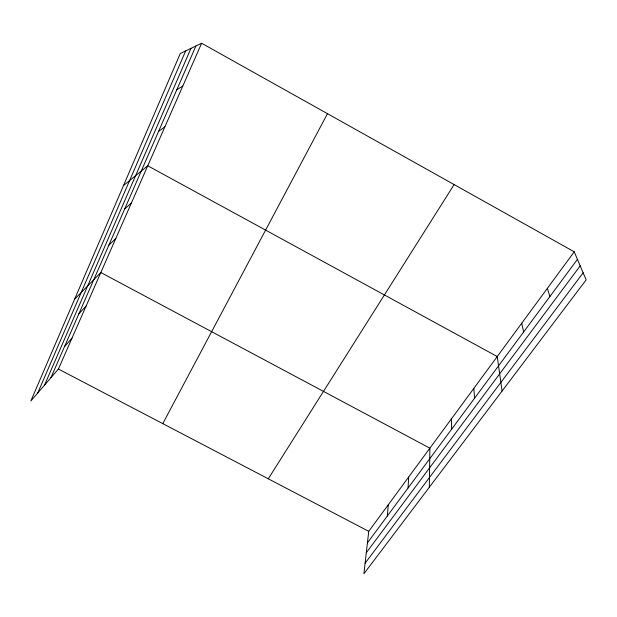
<?xml version="1.0" encoding="UTF-8"?>
<svg xmlns="http://www.w3.org/2000/svg" width="617" height="617" viewBox="0 0 617 617"><rect width="100%" height="100%" fill="white"/><g stroke="black" fill="none" stroke-linecap="round" stroke-linejoin="round"><path stroke-width="0.93" d="M429.309 487.268L429.879 448.181L100.826 272.529L74.603 299.245M408.068 488.001L408.647 477.064M387.322 516.005L388.286 504.76M574.234 251.805L368.742 531.337L363.899 573.764L586.15 279.863L574.234 251.805L201.628 43.236L180.295 53.502L30.85 400.973L58.407 369.035L201.628 43.236M37.706 393.029L185.671 50.918M44.524 385.116L190.969 48.365M50.933 377.697L195.913 45.99M162.78 423.624L327.473 113.675M268.279 478.8L454.12 184.576M367.431 542.867L577.435 259.348M366.305 552.732L580.196 265.842M365.102 563.228L583.158 272.814M64.584 346.461L71.95 338.232M78.837 313.845L86.079 306.094M108.862 245.157L115.788 238.509M124.673 208.978L131.413 202.962M123.508 185.54L147.756 165.78L497.24 356.541L502.076 391.039M158.577 131.398L164.87 126.847M176.786 89.743L182.809 86.048M58.407 369.035L368.742 531.337M547.379 288.34L549.886 296.53M521.743 323.215L523.625 331.992M473.81 388.409L474.589 398.189M451.374 418.928L451.667 429.139"/></g></svg>
